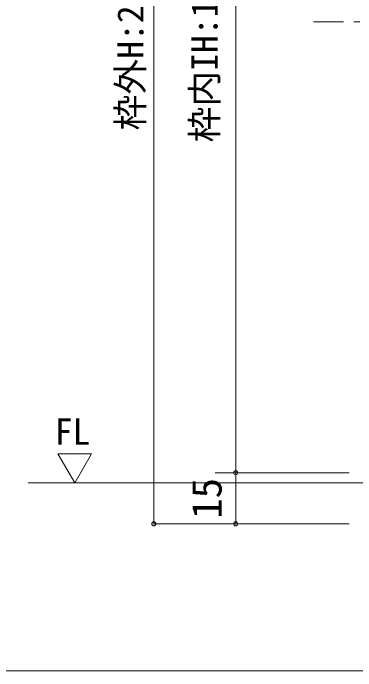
# Model space of a CAD drawing. Units: millimetres on the paper, enlarged 10 times, with parts at other scales. Extents: x -2000 to 2000, y -1385 to 1385.
# Drawn here: x -1333 to -997, y -68 to 576 of the extents above; entities that cross this region are included whole.
import ezdxf
from ezdxf.enums import TextEntityAlignment as Align

# ---------------------------------------------------------------- set-up
doc = ezdxf.new("R2010")
doc.units = ezdxf.units.MM
doc.header["$LTSCALE"] = 10
doc.header["$PDMODE"] = 32
doc.header["$PDSIZE"] = 4
doc.linetypes.add('DOUBLE_CHAIN2', pattern=[12.8, 9, -1, 0.6, -0.6, 0.6, -1])
for name, color, linetype, lineweight in [('1-0_H-SYM', 7, 'Continuous', 20), ('1-1_0', 7, 'Continuous', 20), ('2-0_18', 7, 'Continuous', 18), ('2-9', 7, 'Continuous', 20)]:
    doc.layers.add(name, color=color, linetype=linetype, lineweight=lineweight)
doc.styles.add('ＭＳ ゴシック', font='')
doc.styles.get('ＭＳ ゴシック').set_extended_font_data('MS Gothic')

msp = doc.modelspace()

# ---------------------------------------------------------------- linework, layer by layer
at = {"layer": '1-0_H-SYM'}
msp.add_lwpolyline([(380, -67.5), (-1950, -67.5), (-1950, 1335)], dxfattribs=at)
msp.add_lwpolyline([(380, -67.5), (-1950, -67.5), (-1950, 1335)], dxfattribs=at)
at = {"layer": '1-1_0'}
msp.add_lwpolyline([(380, -67.5), (-1950, -67.5), (-1950, 1335)], dxfattribs=at)
at = {"layer": '2-0_18', "color": 4, "lineweight": 9}
for p, q in [((-1194.86, 1060.22), (-1194.86, 76.41)), ((-1114.7, 940.22), (-1114.7, 126.41)), ((-1134.7, 126.41), (-1003.44, 126.41)), ((-1114.7, 126.41), (-1114.7, 76.41)), ((-990.11, 116.41), (-1318.04, 116.41)), ((-1194.86, 76.41), (-1013.19, 76.41)), ((-1134.7, 76.41), (-1003.44, 76.41))]:
    msp.add_line(p, q, dxfattribs=at)
at = {"layer": '2-0_18', "lineweight": 20}
msp.add_lwpolyline([(-1272.35, 116.41), (-1255.86, 145.09), (-1289.05, 145.09)], close=True, dxfattribs=at)
at = {"layer": '2-0_18', "color": 4}
for p in [(-1114.7, 126.41), (-1194.86, 76.41), (-1114.7, 76.41)]:
    msp.add_point(p, dxfattribs=at)
at = {"layer": '2-9', "linetype": 'DOUBLE_CHAIN2'}
msp.add_line((-625.11, 568.07), (-1038.44, 568.07), dxfattribs=at)

# ---------------------------------------------------------------- texts
at = {"layer": '2-0_18', "style": 'ＭＳ ゴシック'}
for s, height, p in [('枠内IH:1,985', 25.66, (-1124.74, 449.86)), ('枠外H:2,036', 25.66, (-1197.36, 461.65)), ('15', 29.33, (-1119.7, 81.41))]:
    msp.add_text(s, height=height, rotation=90, dxfattribs=at).set_placement(p, align=Align.BOTTOM_LEFT)
msp.add_text('FL', height=25.66, dxfattribs=at).set_placement((-1292.01, 146.2), align=Align.BOTTOM_LEFT)

doc.saveas('drawing.dxf')
